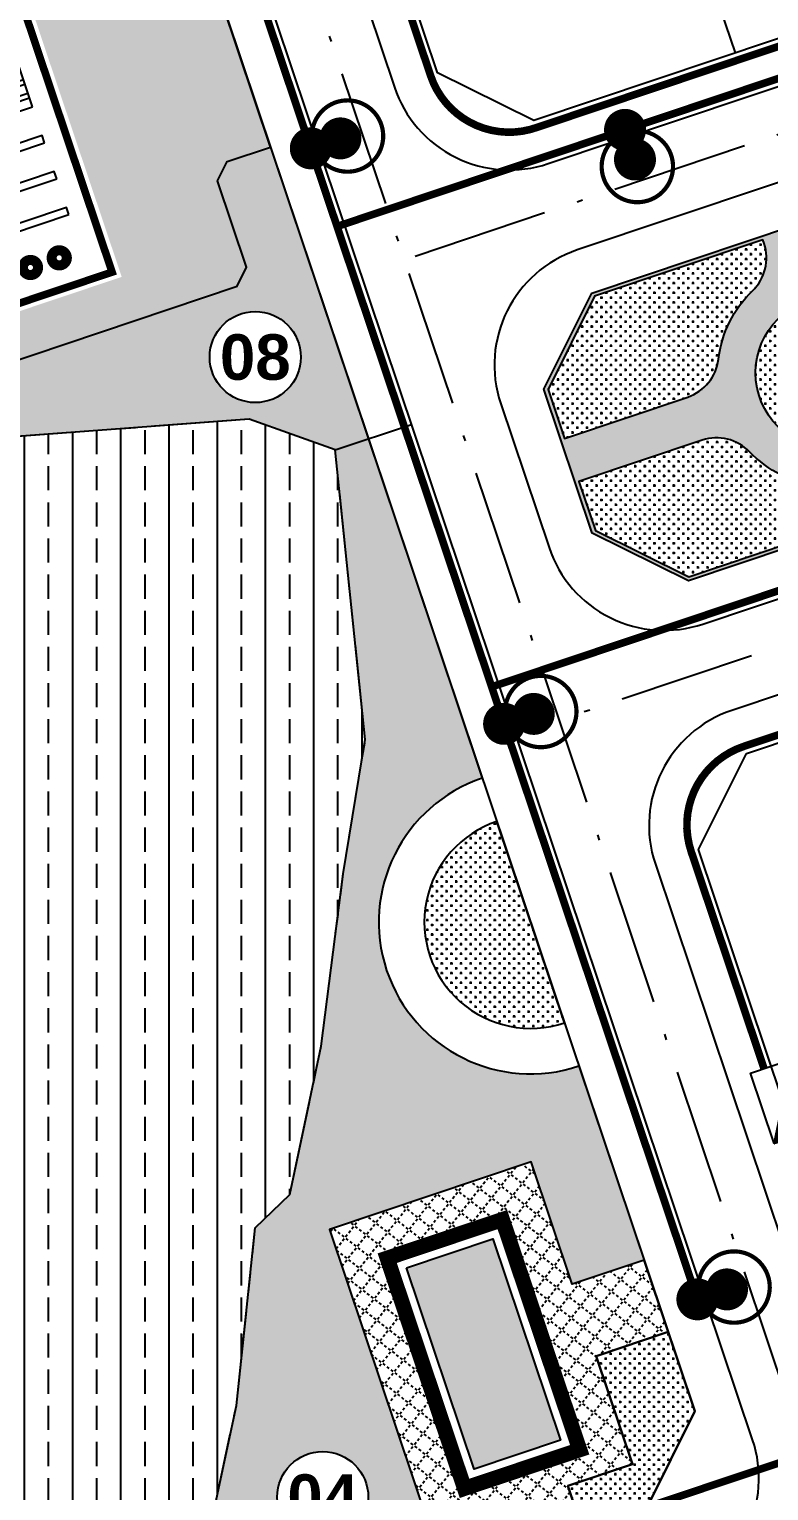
# Model space of a CAD drawing. Header units: metres. Extents: x 566107 to 571261, y 2062953 to 2068466.
# Drawn here: x 568330.7 to 568379.4, y 2065959.3 to 2066055.6 of the extents above; entities that cross this region are included whole.
import ezdxf
from ezdxf.enums import TextEntityAlignment as Align

# ---------------------------------------------------------------- set-up
doc = ezdxf.new("R2010")
doc.units = ezdxf.units.M
for name, pattern in [('ACAD_ISO10W100', [18.5, 12, -3, 0.5, -3]), ('CENTER', [2, 1.25, -0.25, 0.25, -0.25]), ('DOT', [0.25, 0, -0.25]), ('HIDDEN', [0.375, 0.25, -0.125])]:
    doc.linetypes.add(name, pattern=pattern)
for name, color, linetype in [('bonen', 34, 'CONTINUOUS'), ('BoThamCo', 94, 'CONTINUOUS'), ('ChiaLo', 128, 'CENTER'), ('ddc', 32, 'CONTINUOUS'), ('Dien CS', 2, 'CONTINUOUS'), ('Dien SH', 6, 'CONTINUOUS'), ('ghi_chu', 7, 'CONTINUOUS'), ('hacth sdd', 8, 'CONTINUOUS'), ('hatchViaHe+LogDg', 129, 'CONTINUOUS'), ('LogDg', 7, 'CONTINUOUS'), ('nha', 20, 'CONTINUOUS'), ('RANHGIOI', 2, 'HIDDEN'), ('TimDg', 222, 'CONTINUOUS'), ('ViaHeS', 32, 'CONTINUOUS')]:
    doc.layers.add(name, color=color, linetype=linetype)
doc.styles.add('ARIALB', font='VHARIALB.TTF', dxfattribs={"width": 0.75})
doc.styles.get("Standard").update_dxf_attribs({"font": 'VHARIALN.TTF'})
doc.linetypes.add('DD0', pattern='A,12.7,-5.08,["0,4kV",Standard,S=2.54,R=0,X=-2.54,Y=-1.27],-9.35', length=27.13)
doc.linetypes.add('DIENCS_LINE', pattern='A,12.7,-5.08,["CS",Standard,S=2.54,R=0,X=-2.54,Y=-1.27],-6.35', length=24.13)
pattern_1 = [(0, (568078.4122556136, 2065965.172538756), (0.3175, 0.3175), [0.15875, -0.4762500000000001]), (90, (568078.4916306136, 2065965.093163756), (-0.3175, 0.3175), [0.15875, -0.4762500000000001])]
pattern_2 = [(0, (568341.9024460879, 2065948.283835178), (0.3175, 0.3175), [0.15875, -0.4762500000000001]), (90, (568341.9818210879, 2065948.204460178), (-0.3175, 0.3175), [0.15875, -0.4762500000000001])]

# ---------------------------------------------------------------- blocks, each defined once
blk = doc.blocks.new('dsl')
at = {"color": 158, "linetype": 'DOT'}
blk.add_wipeout([(0, 1.5), (0.33644860936327353, 1.4617805352900177), (0.7271365341730276, 1.3119727361482205), (1.0179708990035576, 1.1016965319868746), (1.2342348857782783, 0.8524460373446345), (1.3543988210148825, 0.6446734317579512), (1.4417184349149323, 0.4140627419110956), (1.5, 0), (1.4408082852605588, -0.41721874987695173), (1.3263853264506624, -0.7005012247245759), (1.1508682344574481, -0.9620303045958281), (0.9135099182603594, -1.1897477167658508), (0.6119164755800454, -1.3695102143101394), (0.38024214177858096, -1.4510051391553134), (0, -1.5), (-0.4646015835460416, -1.4262346820905236), (-0.7918897030176879, -1.2739351231138016), (-1.1446356684900818, -0.9694375619291122), (-1.3156433532713265, -0.7204738487488953), (-1.4267119241412873, -0.46313398238271475), (-1.493310356047019, -0.14150682114990332), (-1.5, 0), (-1.4614062352338948, 0.3380707260221243), (-1.3372086829040484, 0.6796123441309305), (-1.1726255954709188, 0.9353871992789777), (-0.9171726725762708, 1.1869264040143435), (-0.6270318645983934, 1.362655877601469), (-0.2542087298352414, 1.478302378207502)], dxfattribs=at).dxf.layer = 'ghi_chu'
at = {"layer": 'ghi_chu', "color": 32}
blk.add_circle((0, 0), 1.5, dxfattribs=at)
at = {"layer": 'ghi_chu', "style": 'ARIALB'}
blk.add_attdef('01', text='', height=1.5, dxfattribs=at).set_placement((0, -0.75), align=Align.CENTER)
blk = doc.blocks.new('cts06')
at = {"color": 240}
blk.add_wipeout([(19.999777167649544, 1.307117969417959e-09), (19.999993729172274, -10.00000000023283), (0.00022283173165504877, -9.999999999941796), (0.00022283114958554506, 1.4297896200332616e-10)], dxfattribs=at).translate(0, 0, -0.000213074790429594).dxf.layer = 'nha'
at = {"color": 10}
blk.add_wipeout([(0, -8.822453878565284e-11), (19.999777167678904, 1.144140782116665e-09), (19.99999999997999, -10.000000000208868), (0.0002228316971564226, -9.999999999976033)], dxfattribs=at).dxf.layer = 'nha'
at = {"layer": 'nha'}
h = blk.add_hatch(dxfattribs=at)
h.set_pattern_fill('ANSI32', color=129, scale=0.1, angle=45, style=0)
h.set_pattern_definition([(90, (-23792.02168497466, 69860.04625436454), (-0.9525000000000001, 1.665334536937735e-16), []), (90, (-23791.70418483752, 69860.36375450226), (-0.9525000000000001, 1.665334536937735e-16), [])])
h.paths.add_polyline_path([(7.500211690319702, -2), (2.500278442283161, -1.999960702145472), (2.500211690319702, -8), (7.500144936493598, -8.000039297621697)])
at = {"layer": 'nha', "linetype": 'Continuous', "const_width": 0.5}
blk.add_lwpolyline([(19.49998885823879, -9.50000000023283), (0.500211690319702, -9.5), (0.5000111417612061, -0.5), (19.49978830909822, -0.4999999988358468)], close=True, dxfattribs=at)
at = {"layer": 'nha', "color": 10, "elevation": -0.000213074790429594}
for points in [[(7.500211690319702, -2), (2.500278442283161, -1.999960702145472), (2.500211690319702, -8), (7.500144936493598, -8.000039297621697)], [(10.00116250710562, -2.00023578107357), (9.501229258603416, -2.000196484383196), (9.501162507105619, -8.000235782470554), (10.0010957546765, -8.000275078928098)], [(12.5010957546765, -2.000275077531114), (12.0011625061743, -2.00023578084074), (12.0010957546765, -8.000275078928098), (12.50102900224738, -8.000314375385642)], [(15.00102900224738, -2.000314373988658), (14.50109575374518, -2.000275077298284), (14.50102900224738, -8.000314375385642), (15.00096224981826, -8.000353671843186)]]:
    blk.add_lwpolyline(points, close=True, dxfattribs=at)
at = {"layer": 'nha', "const_width": 1}
blk.add_lwpolyline([(17.30978416453581, -3.228189401328564, -1), (17.69019355205819, -3.771810599602759, -1)], format="xyb", close=True, dxfattribs=at)
at = {"layer": 'nha', "const_width": 1, "elevation": -0.000213074790429594}
for points in [[(17.30978416453581, -5.228189401328564, -1), (17.69019355205819, -5.771810599602759, -1)], [(17.30978416453581, -7.228189401328564, -1), (17.69019355205819, -7.771810599602759, -1)]]:
    blk.add_lwpolyline(points, format="xyb", close=True, dxfattribs=at)
blk = doc.blocks.new('TCT')
at = {"layer": 'Dien SH', "linetype": 'ACAD_ISO10W100'}
h = blk.add_hatch(dxfattribs=at)
h.set_pattern_fill('ANSI31', color=8, scale=0.2, angle=359.8821450780735, style=0)
h.set_pattern_definition([(44.88214507807346, (4489.845164539991, -1045.592616699636), (-0.01764126996163365, 0.01771399430226742), [])])
h.paths.add_polyline_path([(-0.8581047976622358, 0.5049081214237958), (-2.414953387225978, -0.262628068914637), (-2.417317806510255, -1.412101125111803), (2.405679001938552, -1.422021833481267)])
h.paths.add_polyline_path([(-0.8581047976622358, 0.5049081214237958), (-2.411488130805083, 1.422021833714098), (-2.414953387225978, -0.262628068914637)])
at = {"layer": 'Dien SH', "color": 4, "linetype": 'ACAD_ISO10W100'}
blk.add_line((-2.411508536781184, 1.412101365625858), (2.4115085368976, -1.412101365625858), dxfattribs=at)
at = {"layer": 'Dien SH', "color": 4, "linetype": 'Continuous'}
blk.add_lwpolyline([(-2.411508536781184, 1.412101365625858), (2.411508677410893, 1.412101125577465), (2.4115085368976, -1.412101365625858), (-2.411508677876554, -1.412101125344634)], close=True, dxfattribs=at)
blk = doc.blocks.new('cs12')
at = {"layer": 'Dien CS', "color": 7, "linetype": 'Continuous', "ltscale": 20}
for points, const_width in [([(1.738124508876354, 0.9654597032349557, 1), (-1.738124508876354, 4.129747934639454, 1)], 0.2765145599999999), ([(0.5112130908528343, 1.592490859562531, 1), (-0.5112130909692496, 2.523163869744167, 1)], 1.3825728), ([(0.5112130906200036, 0.4653365048579872, -1), (-0.5112130905035883, -0.4653365048579872, -1)], 1.3825728)]:
    blk.add_lwpolyline(points, format="xyb", close=True, dxfattribs=dict(at, const_width=const_width))

msp = doc.modelspace()

# ---------------------------------------------------------------- hatches: boundary and pattern name
at = {"layer": 'hacth sdd'}
h = msp.add_hatch(dxfattribs=at)
h.set_pattern_fill('BRASS', color=57, scale=0.5, angle=90, style=0)
h.set_pattern_definition([(90, (568266.8793983184, 2065944.215789926), (-3.175, 1.944126793646423e-16), []), (90, (568265.2918983183, 2065944.215789926), (-3.175, 1.944126793646423e-16), [1.5875, -0.79375])])
edge = h.paths.add_edge_path()
edge.add_line((568351.3674999999, 2065999.907999998), (568352.8139, 2066008.756))
edge.add_line((568352.8139, 2066008.756), (568350.8340941108, 2066027.838424062))
edge.add_line((568350.8340941108, 2066027.838424062), (568345.1729999994, 2066029.863000001))
edge.add_line((568345.1729999994, 2066029.863000001), (568325.5022999999, 2066028.388))
edge.add_line((568325.5022999999, 2066028.388), (568318.9279, 2066039.339))
edge.add_line((568318.9279, 2066039.339), (568314.9863983076, 2066049.423599376))
edge.add_line((568314.9863983076, 2066049.423599376), (568314.4636000001, 2066054.183000003))
edge.add_line((568314.4636000001, 2066054.183000003), (568313.5623999998, 2066072.149000001))
edge.add_line((568313.5623999998, 2066072.149000001), (568309.5899999994, 2066089.465000002))
edge.add_line((568309.5899999994, 2066089.465000002), (568303.3640622199, 2066109.111034814))
edge.add_line((568303.3640622199, 2066109.111034814), (568305.4579381634, 2066122.428643822))
edge.add_line((568305.4579381634, 2066122.428643822), (568308.3270612455, 2066126.268391711))
edge.add_line((568308.3270612455, 2066126.268391711), (568298.8248246654, 2066158.844744774))
edge.add_line((568298.8248246654, 2066158.844744774), (568299.7726598099, 2066167.626184671))
edge.add_line((568299.7726598099, 2066167.626184671), (568305.1559680107, 2066171.192696628))
edge.add_line((568305.1559680107, 2066171.192696628), (568304.4923737963, 2066173.170062317))
edge.add_line((568304.4923737963, 2066173.170062317), (568298.1814854505, 2066176.260822262))
edge.add_line((568298.1814854505, 2066176.260822262), (568290.1435999983, 2066173.452))
edge.add_line((568290.1435999983, 2066173.452), (568271.6118055442, 2066163.570508606))
edge.add_line((568271.6118055442, 2066163.570508606), (568268.9940249232, 2066159.159125155))
edge.add_line((568268.9940249232, 2066159.159125155), (568269.8847778293, 2066068.284759742))
edge.add_line((568269.8847778293, 2066068.284759742), (568267.9513999998, 2066022.266999998))
edge.add_line((568267.9513999998, 2066022.266999998), (568266.8793983184, 2065974.764369501))
edge.add_arc((568269.8786346917, 2065974.696685114), 2.999999999910792, 178.7072137354958, 278.1529226657059)
edge.add_line((568270.3040815864, 2065971.727005849), (568299.7805802036, 2065975.949914685))
edge.add_arc((568301.4114599662, 2065964.566144167), 11.49999999982594, 50.86864694758958, 98.15292266340992, ccw=False)
edge.add_line((568308.6691142952, 2065973.486707694), (568316.054263965, 2065967.478246088))
edge.add_arc((568295.5435017319, 2065942.267957858), 32.5000000000303, 21.86286711075968, 50.86864695039941, ccw=False)
edge.add_line((568325.7060298783, 2065954.370515266), (568329.7805605613, 2065944.215789926))
edge.add_line((568329.7805605613, 2065944.215789926), (568341.9024460879, 2065948.283835179))
edge.add_line((568341.9024460879, 2065948.283835179), (568342.6188681677, 2065956.87019987))
edge.add_line((568342.6188681677, 2065956.87019987), (568344.3313999998, 2065964.883999999))
edge.add_line((568344.3313999998, 2065964.883999999), (568345.571, 2065976.577))
edge.add_line((568345.571, 2065976.577), (568347.8497000001, 2065978.769000001))
edge.add_line((568347.8497000001, 2065978.769000001), (568349.9137, 2065988.549))
edge.add_line((568349.9137, 2065988.549), (568351.3674999999, 2065999.907999998))
h = msp.add_hatch(dxfattribs=at)
h.set_pattern_fill('CROSS', color=64, scale=0.05, style=0)
h.set_pattern_definition([(0, (568298.8248246653, 2065948.283835178), (0.3175, 0.3175), [0.15875, -0.4762500000000001]), (90, (568298.9041996653, 2065948.204460178), (-0.3175, 0.3175), [0.15875, -0.4762500000000001])])
edge = h.paths.add_edge_path()
edge.add_line((568353.0188965509, 2066028.571633031), (568360.5243906633, 2066006.206901374))
edge.add_arc((568363.7059598555, 2065996.726520713), 9.999999999975753, 108.5514997308705, 288.5514997308706)
edge.add_line((568366.8875290477, 2065987.246140052), (568371.1790113084, 2065974.458461088))
edge.add_line((568371.1790113084, 2065974.458461088), (568366.4388209782, 2065972.867676493))
edge.add_line((568366.4388209782, 2065972.867676493), (568363.7344871651, 2065980.926000054))
edge.add_line((568363.7344871651, 2065980.926000054), (568350.4619542155, 2065976.471803177))
edge.add_line((568350.4619542155, 2065976.471803177), (568357.1432497163, 2065956.563003758))
edge.add_line((568357.1432497163, 2065956.563003758), (568361.4094208578, 2065957.994709882))
edge.add_line((568361.4094208578, 2065957.994709882), (568362.3638915771, 2065955.150595799))
edge.add_line((568362.3638915771, 2065955.150595799), (568341.9024460879, 2065948.283835178))
edge.add_line((568341.9024460879, 2065948.283835178), (568342.6188681676, 2065956.870199869))
edge.add_line((568342.6188681676, 2065956.870199869), (568344.3313999999, 2065964.883999998))
edge.add_line((568344.3313999999, 2065964.883999998), (568345.571, 2065976.577))
edge.add_line((568345.571, 2065976.577), (568347.8497000003, 2065978.769000001))
edge.add_line((568347.8497000003, 2065978.769000001), (568349.9137000002, 2065988.549000002))
edge.add_line((568349.9137000002, 2065988.549000002), (568351.3675000003, 2065999.908000001))
edge.add_line((568351.3675000003, 2065999.908000001), (568352.8139, 2066008.756))
edge.add_line((568352.8139, 2066008.756), (568350.8340941106, 2066027.838424062))
edge.add_line((568350.8340941106, 2066027.838424062), (568345.1729999989, 2066029.863000002))
edge.add_line((568345.1729999989, 2066029.863000002), (568325.5022999995, 2066028.388000001))
edge.add_line((568325.5022999995, 2066028.388000001), (568318.9279000001, 2066039.339))
edge.add_line((568318.9279000001, 2066039.339), (568314.9863983075, 2066049.423599376))
edge.add_line((568314.9863983075, 2066049.423599376), (568314.4636, 2066054.183000007))
edge.add_line((568314.4636, 2066054.183000007), (568313.5623999999, 2066072.149000001))
edge.add_line((568313.5623999999, 2066072.149000001), (568309.5899999989, 2066089.464999999))
edge.add_line((568309.5899999989, 2066089.464999999), (568303.3640622199, 2066109.111034814))
edge.add_line((568303.3640622199, 2066109.111034814), (568305.4579381635, 2066122.428643822))
edge.add_line((568305.4579381635, 2066122.428643822), (568308.3270612456, 2066126.26839171))
edge.add_line((568308.3270612456, 2066126.26839171), (568298.8248246653, 2066158.844744774))
edge.add_line((568298.8248246653, 2066158.844744774), (568299.7726598098, 2066167.626184671))
edge.add_line((568299.7726598098, 2066167.626184671), (568305.1559680107, 2066171.192696628))
edge.add_line((568305.1559680107, 2066171.192696628), (568310.2655463113, 2066155.967270312))
edge.add_arc((568312.8108016651, 2066148.382965783), 8.000000000076302, 108.5514997308164, 237.5042640869356)
edge.add_arc((568307.9756701079, 2066140.792082908), 0.999999999896655, 0.3901498371029106, 57.50426407734108, ccw=False)
edge.add_arc((568323.6349493345, 2066140.898714844), 14.65964227781195, 180.3901498526195, 207.7532025430691)
edge.add_arc((568290.4644585359, 2066123.444508046), 22.82276419224252, 6.119504724278272, 27.753202543186717, ccw=False)
edge.add_arc((568312.1628703312, 2066125.770870561), 0.9999999999792477, -75.42129825631952, 6.119504723686305, ccw=False)
edge.add_arc((568314.1765472866, 2066118.028448128), 6.999999999989777, 104.5787017427212, 427.6885808023829)
edge.add_arc((568317.213671676, 2066125.429520715), 0.99999999981198, 184.2440412697715, 247.6885808031731, ccw=False)
edge.add_arc((568290.464458536, 2066123.444508046), 25.82276419218639, 4.244041282442613, 27.75320254367217)
edge.add_arc((568323.6349493343, 2066140.898714844), 11.65964227745637, 188.1525263400488, 207.7532025417503, ccw=False)
edge.add_arc((568313.0830326614, 2066139.387083932), 0.9999999998407206, 91.73334072930072, 188.152526343838, ccw=False)
edge.add_arc((568312.810801665, 2066148.382965783), 8.00000000010521, 271.733340734301, 288.5514997316069)
edge.add_line((568315.3560570189, 2066140.798661254), (568319.0272458472, 2066129.859321115))
edge.add_line((568319.0272458472, 2066129.859321115), (568343.3850626674, 2066057.278351924))
edge.add_line((568343.3850626674, 2066057.278351924), (568340.5409269022, 2066056.323945433))
edge.add_line((568340.5409269022, 2066056.323945433), (568339.274724728, 2066056.953848002))
edge.add_line((568339.274724728, 2066056.953848002), (568335.1387191284, 2066069.278240504))
edge.add_line((568335.1387191284, 2066069.278240504), (568335.7686073645, 2066070.544414363))
edge.add_line((568335.7686073645, 2066070.544414363), (568336.7166525197, 2066070.862550158))
edge.add_line((568336.7166525197, 2066070.862550158), (568337.346540756, 2066072.128724018))
edge.add_line((568337.346540756, 2066072.128724018), (568324.2451237894, 2066111.16808244))
edge.add_line((568324.2451237894, 2066111.16808244), (568322.9789217165, 2066111.797984708))
edge.add_line((568322.9789217165, 2066111.797984708), (568312.5869549066, 2066108.310749276))
edge.add_line((568312.5869549066, 2066108.310749276), (568311.9570455503, 2066107.044568323))
edge.add_line((568311.9570455503, 2066107.044568323), (568318.3482512657, 2066087.998765726))
edge.add_line((568318.3482512657, 2066087.998765726), (568317.7183419097, 2066086.732584775))
edge.add_line((568317.7183419097, 2066086.732584775), (568312.0654498605, 2066084.835642088))
edge.add_line((568312.0654498605, 2066084.835642088), (568311.4355405044, 2066083.569461137))
edge.add_line((568311.4355405044, 2066083.569461137), (568317.5086103742, 2066065.471703836))
edge.add_line((568317.5086103742, 2066065.471703836), (568318.7747913278, 2066064.841794475))
edge.add_line((568318.7747913278, 2066064.841794475), (568326.2883948521, 2066067.363136639))
edge.add_line((568326.2883948521, 2066067.363136639), (568327.5545758015, 2066066.733227277))
edge.add_line((568327.5545758015, 2066066.733227277), (568328.5089831842, 2066063.889091811))
edge.add_line((568328.5089831842, 2066063.889091811), (568327.8790738231, 2066062.622910861))
edge.add_line((568327.8790738231, 2066062.622910861), (568317.4502115328, 2066059.123294449))
edge.add_line((568317.4502115328, 2066059.123294449), (568316.8203021717, 2066057.8571135))
edge.add_line((568316.8203021717, 2066057.8571135), (568325.0917591713, 2066033.208158939))
edge.add_line((568325.0917591713, 2066033.208158939), (568326.3579403335, 2066032.578248945))
edge.add_line((568326.3579403335, 2066032.578248945), (568344.3716259783, 2066038.623093421))
edge.add_line((568344.3716259783, 2066038.623093421), (568345.0015144264, 2066039.889266649))
edge.add_line((568345.0015144264, 2066039.889266649), (568343.0926074601, 2066045.577392098))
edge.add_line((568343.0926074601, 2066045.577392098), (568343.7224957959, 2066046.843565661))
edge.add_line((568343.7224957959, 2066046.843565661), (568346.5666315616, 2066047.797972151))
edge.add_line((568346.5666315616, 2066047.797972151), (568353.018896551, 2066028.571633031))
h = msp.add_hatch(dxfattribs=at)
h.set_pattern_fill('CROSS', color=64, scale=0.05, style=0)
h.set_pattern_definition(pattern_1)
edge = h.paths.add_edge_path()
edge.add_arc((568373.091840038, 2066034.169755167), 2.999999999886213, 288.5514997331949, 353.1745662094573)
edge.add_arc((568383.5174249676, 2066032.921885425), 7.500000000915225, 133.9284332488232, 173.1745662130577, ccw=False)
edge.add_arc((568376.2329521164, 2066040.484058082), 2.999999999968601, 313.9284332483853, 378.5514997353027)
edge.add_line((568379.0770663145, 2066041.43852884), (568378.9933379064, 2066041.688021191))
edge.add_line((568378.9933379064, 2066041.688021191), (568367.9067196639, 2066037.967406555))
edge.add_line((568367.9067196639, 2066037.967406555), (568364.8495578881, 2066031.821861591))
edge.add_line((568364.8495578881, 2066031.821861591), (568365.9301608781, 2066028.601900915))
edge.add_line((568365.9301608781, 2066028.601900915), (568374.0463107956, 2066031.32564097))
h = msp.add_hatch(dxfattribs=at)
h.set_pattern_fill('CROSS', color=64, scale=0.05, style=0)
h.set_pattern_definition(pattern_1)
edge = h.paths.add_edge_path()
edge.add_arc((568383.5174249667, 2066032.921885425), 5, 0, 360)
h = msp.add_hatch(dxfattribs=at)
h.set_pattern_fill('CROSS', color=64, scale=0.05, style=0)
h.set_pattern_definition(pattern_1)
edge = h.paths.add_edge_path()
edge.add_line((568375.0007815538, 2066028.481526771), (568366.8846316355, 2066025.757786717))
edge.add_line((568366.8846316355, 2066025.757786717), (568367.9652346247, 2066022.537826043))
edge.add_line((568367.9652346247, 2066022.537826043), (568374.110779589, 2066019.480664266))
edge.add_line((568374.110779589, 2066019.480664266), (568385.1973978307, 2066023.201278902))
edge.add_line((568385.1973978307, 2066023.201278902), (568385.1136694227, 2066023.450771254))
edge.add_arc((568382.2695552249, 2066022.496300496), 2.999999999592153, 18.55149973742488, 83.17456621996693)
edge.add_arc((568383.5174249676, 2066032.921885425), 7.500000000244447, 223.9284332525251, 263.1745662034874, ccw=False)
edge.add_arc((568375.955252312, 2066025.637412573), 2.99999999978552, 43.92843326718911, 108.5514997388253)
h = msp.add_hatch(dxfattribs=at)
h.set_pattern_fill('CROSS', color=64, scale=0.05, style=0)
h.set_pattern_definition(pattern_2)
edge = h.paths.add_edge_path()
edge.add_line((568365.9330582899, 2065990.09025425), (568361.4788614209, 2066003.362787175))
edge.add_arc((568363.7059598552, 2065996.726520713), 6.999999999831769, 108.5514997295774, 288.5514997316811)
h = msp.add_hatch(dxfattribs=at)
h.set_pattern_fill('CROSS', color=64, scale=0.05, style=0)
h.set_pattern_definition([(0, (568124.4922125977, 2065856.434559209), (0.3175, 0.3175), [0.15875, -0.4762500000000001]), (90, (568124.5715875977, 2065856.355184209), (-0.3175, 0.3175), [0.15875, -0.4762500000000001])])
edge = h.paths.add_edge_path()
edge.add_line((568507.4016826156, 2065986.683880588), (568218.8903567226, 2065889.860896478))
edge.add_arc((568219.1289744121, 2065889.149867929), 0.7499999998152637, 108.551499739547, 198.5514997423194)
edge.add_line((568218.4179458625, 2065888.911250239), (568219.0542454217, 2065887.015216656))
edge.add_arc((568219.7652739711, 2065887.253834346), 0.7499999998145147, 198.5514997114234, 288.5514997311157)
edge.add_line((568220.0038916605, 2065886.542805796), (568508.5152175536, 2065983.365789906))
edge.add_arc((568507.9584500846, 2065985.024835247), 1.749977559046246, 288.5514997359101, 468.5514997322966)
h = msp.add_hatch(dxfattribs=at)
h.set_pattern_fill('CROSS', color=64, scale=0.05, style=0)
h.set_pattern_definition(pattern_2)
h.paths.add_polyline_path([(568372.7697959044, 2065969.718270758), (568368.0296055743, 2065968.127486162), (568370.4157824656, 2065961.017200674), (568366.1496111752, 2065959.585494518), (568367.1040819073, 2065956.741380395), (568371.370253204, 2065958.173086531), (568374.5196589387, 2065964.504061458)])
at = {"layer": 'hatchViaHe+LogDg'}
h = msp.add_hatch(dxfattribs=at)
h.set_pattern_fill('PHANTSQR', color=256, angle=322.0000000000001, style=0, pattern_type=2)
h.set_pattern_definition([(322.0000000000001, (568311.4985813649, 2066032.528996027), (0.6156614753256582, 0.788010753606722), [0.18, -0.15, 0.18, -0.15, 0.18, -0.16]), (52.00000000000006, (568312.2728041762, 2066032.02562833), (-0.788010753606722, 0.6156614753256582), [0.18, -0.15, 0.18, -0.15, 0.18, -0.16])])
h.paths.add_polyline_path([(568343.3850626673, 2066057.278351923), (568340.5409269023, 2066056.323945433), (568339.2747247281, 2066056.953848002), (568335.1387191284, 2066069.278240504), (568335.7686073646, 2066070.544414364), (568336.7166525199, 2066070.862550158), (568337.3465407562, 2066072.128724018), (568324.2451237895, 2066111.16808244), (568322.978921717, 2066111.797984708), (568312.5869549066, 2066108.310749276), (568311.9570455502, 2066107.044568323), (568318.3482512657, 2066087.998765726), (568317.7183419095, 2066086.732584774), (568312.0654498606, 2066084.835642089), (568311.4355405045, 2066083.569461137), (568317.5086103743, 2066065.471703836), (568318.7747913277, 2066064.841794476), (568326.2883948525, 2066067.363136639), (568327.5545758016, 2066066.733227277), (568328.5089831841, 2066063.88909181), (568327.879073823, 2066062.622910861), (568317.4502115329, 2066059.123294449), (568316.8203021716, 2066057.8571135), (568325.0917591716, 2066033.208158939), (568326.3579403332, 2066032.578248945), (568344.3716259784, 2066038.623093421), (568345.0015144264, 2066039.889266649), (568343.0926074602, 2066045.577392098), (568343.722495796, 2066046.843565661), (568346.5666315615, 2066047.797972151)])
h = msp.add_hatch(dxfattribs=at)
h.set_pattern_fill('PHANTSQR', color=256, angle=322.0000000000001, style=0, pattern_type=2)
h.set_pattern_definition([(322.0000000000001, (568364.642643004, 2066019.161455604), (0.6156614753256582, 0.788010753606722), [0.18, -0.15, 0.18, -0.15, 0.18, -0.16]), (52.00000000000006, (568365.4168658153, 2066018.658087907), (-0.788010753606722, 0.6156614753256582), [0.18, -0.15, 0.18, -0.15, 0.18, -0.16])])
h.paths.add_polyline_path([(568417.9750253798, 2066055.033786563), (568424.3060003065, 2066051.884380828), (568427.4875694987, 2066042.404000167), (568424.3381637644, 2066036.07302524), (568374.0921462624, 2066019.210708522), (568367.7611713359, 2066022.360114256), (568364.5796021436, 2066031.840494917), (568367.7290078778, 2066038.171469844)])
edge = h.paths.add_edge_path(flags=16)
edge.add_arc((568419.5207396059, 2066049.751065854), 2.99999999973806, 223.9284332483265, 288.5514997247635, ccw=False)
edge.add_arc((568411.9585669506, 2066042.466593003), 7.499999999688802, 43.92843325935909, 83.17456620836292)
edge.add_arc((568413.2064366938, 2066052.892177931), 3.000000000266925, 198.5514997184114, 263.1745661989478, ccw=False)
edge.add_line((568410.362322495, 2066051.937707174), (568410.2785940869, 2066052.187199526))
edge.add_line((568410.2785940869, 2066052.187199526), (568417.9563920532, 2066054.763830818))
edge.add_line((568417.9563920532, 2066054.763830818), (568424.1019370179, 2066051.706669042))
edge.add_line((568424.1019370179, 2066051.706669042), (568425.182540007, 2066048.486708367))
edge.add_line((568425.182540007, 2066048.486708367), (568420.4752103634, 2066046.906951656))
edge = h.paths.add_edge_path(flags=16)
edge.add_arc((568422.3841518793, 2066041.21872326), 3.000000000255099, 108.5514997402115, 173.1745662149295)
edge.add_arc((568411.9585669496, 2066042.466593003), 7.500000000679138, 313.9284332538532, 353.1745662056763, ccw=False)
edge.add_arc((568419.2430398008, 2066034.904420346), 2.999999999310171, 133.9284332481501, 198.5514997304083)
edge.add_line((568416.3989256033, 2066033.949949589), (568416.4826540116, 2066033.700457237))
edge.add_line((568416.4826540116, 2066033.700457237), (568424.1604519786, 2066036.277088529))
edge.add_line((568424.1604519786, 2066036.277088529), (568427.2176137546, 2066042.422633493))
edge.add_line((568427.2176137546, 2066042.422633493), (568426.1370107649, 2066045.642594169))
edge.add_line((568426.1370107649, 2066045.642594169), (568421.4296811211, 2066044.062837458))
edge = h.paths.add_edge_path(flags=16)
edge.add_arc((568411.9585669503, 2066042.466593003), 5, 0, 360)
edge = h.paths.add_edge_path(flags=16)
edge.add_line((568381.8374521044, 2066042.642491949), (568393.213908897, 2066046.46037498))
edge.add_line((568393.213908897, 2066046.46037498), (568394.8842327232, 2066041.483175132))
edge.add_arc((568392.0401185254, 2066040.528704375), 2.999999999369923, -71.4485002717139, 18.551499724777784, ccw=False)
edge.add_line((568392.9945892828, 2066037.684590177), (568392.0340683801, 2066037.362244079))
edge.add_arc((568391.0795976218, 2066040.206358277), 2.999999999850673, 223.9284332656466, 288.5514997451489, ccw=False)
edge.add_arc((568383.5174249675, 2066032.921885425), 7.499999999598801, 43.9284332624911, 83.17456620285326)
edge.add_arc((568384.7652947119, 2066043.347470353), 3.000000000336101, 198.5514997184114, 263.1745661879097, ccw=False)
edge.add_line((568381.9211805131, 2066042.392999596), (568381.8374521048, 2066042.64249195))
edge = h.paths.add_edge_path(flags=16)
edge.add_arc((568410.7106972071, 2066032.041008074), 2.999999999923252, 18.55149973530274, 83.17456620945737)
edge.add_arc((568411.9585669498, 2066042.466593002), 7.49999999971291, 223.9284332612571, 263.17456620747987, ccw=False)
edge.add_arc((568404.3963942946, 2066035.182120151), 3.000000000049365, 43.92843324998658, 108.5514997254566)
edge.add_line((568403.4419235372, 2066038.026234349), (568402.4814026349, 2066037.703888251))
edge.add_arc((568403.4358733926, 2066034.859774053), 2.999999999886213, 108.5514997331949, 198.5514997345954)
edge.add_line((568400.5917591944, 2066033.905303295), (568402.2620830202, 2066028.928103448))
edge.add_line((568402.2620830202, 2066028.928103448), (568413.6385398135, 2066032.745986479))
edge.add_line((568413.6385398135, 2066032.745986479), (568413.554811405, 2066032.995478832))
edge = h.paths.add_edge_path(flags=16)
edge.add_arc((568400.5724611193, 2066043.392116648), 2.999999999628443, 198.5514997325018, 288.5514997402402)
edge.add_line((568401.5269318772, 2066040.54800245), (568402.4874527793, 2066040.870348547))
edge.add_arc((568401.5329820216, 2066043.714462745), 2.999999999886213, 288.5514997331949, 353.1745662141369)
edge.add_arc((568411.9585669512, 2066042.466593003), 7.500000000827305, 133.9284332620388, 173.1745662111859, ccw=False)
edge.add_arc((568404.6740940986, 2066050.028765659), 2.999999999881679, 313.9284332530715, 378.5514997268714)
edge.add_line((568407.5182082967, 2066050.983236416), (568407.4344798884, 2066051.232728769))
edge.add_line((568407.4344798884, 2066051.232728769), (568396.0580230952, 2066047.414845738))
edge.add_line((568396.0580230952, 2066047.414845738), (568397.7283469213, 2066042.43764589))
edge = h.paths.add_edge_path(flags=16)
edge.add_line((568392.9885391375, 2066034.51812988), (568393.9490600403, 2066034.840475978))
edge.add_arc((568394.9035307977, 2066031.99636178), 3.000000000216563, 18.551499724041776, 108.5514997240418, ccw=False)
edge.add_line((568397.7476449963, 2066032.950832537), (568399.4179688221, 2066027.97363269))
edge.add_line((568399.4179688221, 2066027.97363269), (568388.0415120289, 2066024.15574966))
edge.add_line((568388.0415120289, 2066024.15574966), (568387.9577836208, 2066024.405242012))
edge.add_arc((568390.8018978196, 2066025.35971277), 3.000000000659525, 133.9284332643981, 198.5514997352741, ccw=False)
edge.add_arc((568383.5174249673, 2066032.921885425), 7.49999999944343, 313.9284332586951, 353.1745662027475)
edge.add_arc((568393.9430098954, 2066031.674015682), 3.000000000109829, 108.55149972967229, 173.1745662053063, ccw=False)
edge = h.paths.add_edge_path(flags=16)
edge.add_arc((568383.5174249667, 2066032.921885425), 5, 0, 360)
edge = h.paths.add_edge_path(flags=16)
edge.add_arc((568373.091840038, 2066034.169755167), 2.999999999886213, 288.5514997331949, 353.1745662094573)
edge.add_arc((568383.5174249676, 2066032.921885425), 7.500000000915225, 133.9284332488232, 173.1745662130577, ccw=False)
edge.add_arc((568376.2329521164, 2066040.484058082), 2.999999999968601, 313.9284332483853, 378.5514997353027)
edge.add_line((568379.0770663145, 2066041.43852884), (568378.9933379064, 2066041.688021191))
edge.add_line((568378.9933379064, 2066041.688021191), (568367.9067196639, 2066037.967406555))
edge.add_line((568367.9067196639, 2066037.967406555), (568364.8495578881, 2066031.821861591))
edge.add_line((568364.8495578881, 2066031.821861591), (568365.9301608781, 2066028.601900915))
edge.add_line((568365.9301608781, 2066028.601900915), (568374.0463107956, 2066031.32564097))
edge = h.paths.add_edge_path(flags=16)
edge.add_line((568375.0007815538, 2066028.481526771), (568366.8846316355, 2066025.757786717))
edge.add_line((568366.8846316355, 2066025.757786717), (568367.9652346247, 2066022.537826043))
edge.add_line((568367.9652346247, 2066022.537826043), (568374.110779589, 2066019.480664266))
edge.add_line((568374.110779589, 2066019.480664266), (568385.1973978307, 2066023.201278902))
edge.add_line((568385.1973978307, 2066023.201278902), (568385.1136694227, 2066023.450771254))
edge.add_arc((568382.2695552249, 2066022.496300496), 2.999999999592153, 18.55149973742488, 83.17456621996693)
edge.add_arc((568383.5174249676, 2066032.921885425), 7.500000000244447, 223.9284332525251, 263.1745662034874, ccw=False)
edge.add_arc((568375.955252312, 2066025.637412573), 2.99999999978552, 43.92843326718911, 108.5514997388253)
h = msp.add_hatch(dxfattribs=at)
h.set_pattern_fill('PHANTSQR', color=256, angle=322.0000000000001, style=0, pattern_type=2)
h.set_pattern_definition([(322.0000000000001, (568350.524995076, 2065955.101342881), (0.6156614753256582, 0.788010753606722), [0.18, -0.15, 0.18, -0.15, 0.18, -0.16]), (52.00000000000006, (568351.2992178873, 2065954.597975184), (-0.788010753606722, 0.6156614753256582), [0.18, -0.15, 0.18, -0.15, 0.18, -0.16])])
h.paths.add_polyline_path([(568368.0296055741, 2065968.127486162), (568372.7697959043, 2065969.718270758), (568371.1790113081, 2065974.458461089), (568366.4388209782, 2065972.867676493), (568363.7344871652, 2065980.926000054), (568350.4619542157, 2065976.471803177), (568357.1432497161, 2065956.563003758), (568361.4094208583, 2065957.994709882), (568362.3638915772, 2065955.150595799), (568367.1040819073, 2065956.741380395), (568366.1496111753, 2065959.585494518), (568370.4157824658, 2065961.017200675)])
h.paths.add_polyline_path([(568354.2605392169, 2065974.582159681), (568361.8448437243, 2065977.127415098), (568366.9353544316, 2065961.958806041), (568359.3510499245, 2065959.413550623)], flags=16)
at = {"layer": 'nha'}
msp.add_hatch(color=158, dxfattribs=at).paths.add_polyline_path([(568355.5267341996, 2065973.952278542), (568361.21496258, 2065975.861220105), (568365.6691594494, 2065962.58868718), (568359.9809310688, 2065960.679745617)])

# ---------------------------------------------------------------- linework, layer by layer
at = {"layer": 'bonen'}
msp.add_lwpolyline([(568326.3579403332, 2066032.578248945), (568344.3716259784, 2066038.623093421), (568345.0015144264, 2066039.889266649), (568343.0926074602, 2066045.577392098), (568343.722495796, 2066046.843565661), (568346.5666315615, 2066047.797972151), (568343.3850626673, 2066057.278351923), (568340.5409269023, 2066056.323945433), (568339.2747247281, 2066056.953848002), (568335.1387191284, 2066069.278240504), (568335.7686073646, 2066070.544414364), (568336.7166525199, 2066070.862550158), (568337.3465407562, 2066072.128724018), (568324.2451237895, 2066111.16808244)], dxfattribs=at)
for points in [[(568368.0296055741, 2065968.127486162), (568372.7697959043, 2065969.718270758), (568371.1790113081, 2065974.458461089), (568366.4388209782, 2065972.867676493), (568363.7344871652, 2065980.926000054), (568350.4619542157, 2065976.471803177), (568357.1432497161, 2065956.563003758), (568361.4094208583, 2065957.994709882), (568362.3638915772, 2065955.150595799), (568367.1040819073, 2065956.741380395), (568366.1496111753, 2065959.585494518), (568370.4157824658, 2065961.017200675)], [(568354.2605392169, 2065974.582159681), (568361.8448437243, 2065977.127415098), (568366.9353544316, 2065961.958806041), (568359.3510499245, 2065959.413550623), (568354.2605392169, 2065974.582159681)]]:
    msp.add_lwpolyline(points, close=True, dxfattribs=at)
at = {"layer": 'BoThamCo'}
msp.add_lwpolyline([(568326.3579403335, 2066032.578248945), (568344.3716259783, 2066038.623093421), (568345.0015144264, 2066039.889266649), (568343.0926074601, 2066045.577392098), (568343.7224957959, 2066046.843565661), (568346.5666315616, 2066047.797972151), (568353.018896551, 2066028.571633031)], dxfattribs=at)
for points in [[(568374.0463107957, 2066031.325640969, 0.28968986331275), (568376.070578589, 2066033.813220955, -0.1729372987021308), (568378.3142300737, 2066038.323437323, 0.2896898633654361), (568379.0770663145, 2066041.43852884), (568378.9933379064, 2066041.688021191), (568367.9067196639, 2066037.967406555), (568364.8495578881, 2066031.821861591), (568365.9301608781, 2066028.601900915), (568374.0463107956, 2066031.32564097)], [(568353.0188965509, 2066028.571633031), (568360.5243906633, 2066006.206901374, 1), (568366.8875290477, 2065987.246140052), (568371.1790113084, 2065974.458461088), (568366.4388209782, 2065972.867676493), (568363.7344871651, 2065980.926000054), (568350.4619542155, 2065976.471803177), (568357.1432497163, 2065956.563003758), (568361.4094208578, 2065957.994709882), (568362.3638915771, 2065955.150595799), (568341.9024460879, 2065948.283835178), (568342.6188681676, 2065956.870199869), (568344.3313999999, 2065964.883999998), (568345.571, 2065976.577), (568347.8497000003, 2065978.769000001), (568349.9137000002, 2065988.549000002), (568351.3675000003, 2065999.908000001), (568352.8139, 2066008.756), (568350.8340941106, 2066027.838424062), (568345.1729999989, 2066029.863000002), (568325.5022999995, 2066028.388000001)], [(568375.0007815538, 2066028.481526771), (568366.8846316355, 2066025.757786717), (568367.9652346247, 2066022.537826043), (568374.110779589, 2066019.480664266), (568385.1973978307, 2066023.201278902), (568385.1136694227, 2066023.450771254, 0.2896898633485696), (568382.6260894365, 2066025.475039047, -0.1729372986417804), (568378.1158730702, 2066027.718690531, 0.2896898632727445), (568375.000781554, 2066028.481526771)]]:
    msp.add_lwpolyline(points, format="xyb", dxfattribs=at)
msp.add_lwpolyline([(568365.9330582899, 2065990.09025425), (568361.4788614209, 2066003.362787175, 1.000000000013174)], format="xyb", close=True, dxfattribs=at)
msp.add_lwpolyline([(568372.7697959044, 2065969.718270758), (568368.0296055743, 2065968.127486162), (568370.4157824656, 2065961.017200674), (568366.1496111752, 2065959.585494518), (568367.1040819073, 2065956.741380395), (568371.370253204, 2065958.173086531), (568374.5196589387, 2065964.504061458)], close=True, dxfattribs=at)
msp.add_circle((568383.5174249667, 2066032.921885425), 5, dxfattribs=at)
at = {"layer": 'ChiaLo', "ltscale": 5}
for points in [[(568341.3591715676, 2065941.772655123), (568342.6188681679, 2065956.87019987), (568344.3314, 2065964.884), (568345.571, 2065976.577), (568347.8497, 2065978.769), (568349.9137, 2065988.549), (568351.3675, 2065999.908), (568352.8139, 2066008.756), (568350.8340941106, 2066027.838424062), (568345.173, 2066029.863), (568325.5023, 2066028.388), (568318.9279, 2066039.339), (568314.9863983075, 2066049.423599377), (568314.4636000001, 2066054.183), (568313.5623999999, 2066072.149), (568309.5899999999, 2066089.465), (568303.3640622199, 2066109.111034813), (568305.4579381634, 2066122.428643822), (568308.3270612456, 2066126.268391711), (568298.8248246656, 2066158.844744774), (568299.7726598099, 2066167.626184672), (568307.7448057504, 2066172.907835425)], [(568377.183657772, 2066054.002123506), (568364.4573810031, 2066091.923646149)], [(568350.8340941108, 2066027.838424062), (568355.863010749, 2066029.52610379)]]:
    msp.add_lwpolyline(points, dxfattribs=at)
at = {"layer": 'ddc'}
msp.add_lwpolyline([(568329.7805605613, 2065944.215789926), (568341.9024460879, 2065948.283835179), (568342.6188681677, 2065956.87019987), (568344.3313999998, 2065964.883999999), (568345.571, 2065976.577), (568347.8497000001, 2065978.769000001), (568349.9137, 2065988.549), (568351.3674999999, 2065999.907999998), (568352.8139, 2066008.756), (568350.8340941108, 2066027.838424062), (568345.1729999994, 2066029.863000001), (568325.5022999999, 2066028.388)], dxfattribs=at)
at = {"layer": 'Dien CS', "color": 11, "linetype": 'DIENCS_LINE', "ltscale": 0.5, "const_width": 0.5}
msp.add_lwpolyline([(569110.0232635719, 2066392.972216271), (568941.8372060613, 2066299.125253573), (568708.7018419616, 2066163.488538739, -0.05082877473974464), (568701.3130047909, 2066160.141315672), (568350.9599651854, 2066042.564556142)], format="xyb", dxfattribs=at)
msp.add_lwpolyline([(568498.5294198967, 2066058.334221535), (568361.1409866009, 2066012.227338027)], dxfattribs=at)
at = {"layer": 'Dien SH', "color": 6, "linetype": 'DD0', "ltscale": 0.45, "const_width": 0.5}
for points in [[(568367.3569408165, 2066105.027038789), (568348.2777364616, 2066098.624151505, 0.4142135623768377), (568347.6478553148, 2066097.35795652), (568350.829424507, 2066087.877575858, 0.4323048146708796), (568347.5755859686, 2066080.937194273), (568357.1201287364, 2066052.496543384, 0.4203739921943254), (568364.1382039164, 2066049.096728275), (568422.3276252936, 2066068.624812325)], [(568379.0748366454, 2065987.076313398), (568374.2768347908, 2066001.373310019, -0.417650578842829), (568377.7829696828, 2066008.319016131), (568436.1228083883, 2066027.897579497)]]:
    msp.add_lwpolyline(points, format="xyb", dxfattribs=at)
at = {"layer": 'hatchViaHe+LogDg', "color": 158, "const_width": 1}
msp.add_lwpolyline([(568354.2605392169, 2065974.582159681), (568361.8448437243, 2065977.127415098), (568366.9353544316, 2065961.958806041), (568359.3510499245, 2065959.413550623), (568354.2605392169, 2065974.582159681)], close=True, dxfattribs=at)
at = {"layer": 'LogDg'}
for points in [[(568492.4516431224, 2066097.561467824), (568484.2501082047, 2066126.453371955, 0.4281041090882073), (568474.0089225447, 2066131.853035387), (568350.2303773209, 2066090.313563479, 0.4142135623730951), (568345.191328146, 2066080.184003596), (568354.736035723, 2066051.742861613, 0.4142135623733157), (568364.8655956053, 2066046.703812439), (568487.3009681699, 2066087.792522199, 0.4004581229564053), (568492.4516431226, 2066097.561467824)], [(568425.292634522, 2066033.228911043, 0.4142135623679162), (568430.3316836967, 2066043.358470925), (568427.1501145046, 2066052.838851586, 0.4142135623740439), (568417.0205546222, 2066057.877900761), (568366.7745371206, 2066041.015584042, 0.4142135623730951), (568361.7354879458, 2066030.886024159), (568364.917057138, 2066021.405643499, 0.4142135623740292), (568375.0466170205, 2066016.366594324), (568425.292634522, 2066033.228911043)]]:
    msp.add_lwpolyline(points, format="xyb", dxfattribs=at)
msp.add_lwpolyline([(568394.1360394299, 2065959.484288737), (568506.1220922248, 2065997.066258099, 0.400458122952699), (568515.7796077605, 2066015.383031146), (568507.2144059739, 2066045.556040389, 0.4281041090850075), (568496.9732203138, 2066050.955703821), (568376.9555585356, 2066010.678365927, 0.4142135623730329), (568371.9165093607, 2066000.548806044), (568384.0064795474, 2065964.523337912, 0.414213562378492)], format="xyb", close=True, dxfattribs=at)
at = {"layer": 'nha', "color": 240}
msp.add_lwpolyline([(568354.2605392169, 2065974.582159681), (568361.8448437243, 2065977.127415098), (568366.9353544316, 2065961.958806041), (568359.3510499245, 2065959.413550623), (568354.2605392169, 2065974.582159681)], close=True, dxfattribs=at)
at = {"layer": 'nha', "color": 20}
msp.add_lwpolyline([(568355.5267341996, 2065973.952278542), (568361.21496258, 2065975.861220105), (568365.6691594494, 2065962.58868718), (568359.9809310688, 2065960.679745617)], close=True, dxfattribs=at)
at = {"layer": 'RANHGIOI', "color": 1, "ltscale": 9, "const_width": 0.5}
msp.add_lwpolyline([(568198.2094833301, 2065900.061182543), (568647.0008657249, 2066050.67336649, 0.05068378633206799), (568827.9057364878, 2066132.562174523), (568998.7993124772, 2066231.854729244), (569157.4810069915, 2066320.398305841, 0.006594107435328542), (569132.7737372733, 2066366.646351423), (569000.5592219539, 2066606.466456158), (568982.1523663413, 2066596.773802713), (568641.4879055367, 2066448.283225673), (568640.6420762937, 2066447.920460239, -0.005137433380439285), (568606.7378069196, 2066433.790071242), (568320.2638660165, 2066354.564405334, -0.02056742908652707)], format="xyb", dxfattribs=at)
at = {"layer": 'TimDg', "linetype": 'ACAD_ISO10W100', "ltscale": 0.75}
for points in [[(568307.1343328746, 2066184.156220446), (568387.5254964775, 2065944.608127454)], [(568706.6297355595, 2066158.233749528), (568355.3916476357, 2066040.359972129)], [(568509.7985719568, 2066058.424258745), (568365.5726690509, 2066010.022754014)]]:
    msp.add_lwpolyline(points, dxfattribs=at)
at = {"layer": 'ViaHeS'}
for points in [[(568486.6554240078, 2066096.008488852), (568483.2806343631, 2066089.607747814), (568363.9111248472, 2066049.547926637), (568357.5801499207, 2066052.697332371), (568348.0354423441, 2066081.138474353), (568351.1848480783, 2066087.46944928), (568472.3452544732, 2066128.130286656), (568478.450845489, 2066124.91111481)], [(568417.9750253798, 2066055.033786563), (568424.3060003065, 2066051.884380828), (568427.4875694987, 2066042.404000167), (568424.3381637644, 2066036.07302524), (568374.0921462624, 2066019.210708522), (568367.7611713359, 2066022.360114256), (568364.5796021436, 2066031.840494917), (568367.7290078778, 2066038.171469844)], [(568377.9100292928, 2066007.834251728), (568495.3095522419, 2066047.232955089), (568501.4151432578, 2066044.013783243), (568510.4404839884, 2066012.219822507), (568505.7157784854, 2066003.258785054), (568392.2270906585, 2065965.172538755), (568385.8961157319, 2065968.321944489), (568374.7606235587, 2066001.503276802)]]:
    msp.add_lwpolyline(points, close=True, dxfattribs=at)

# ---------------------------------------------------------------- block references
at = {"layer": 'Dien CS', "linetype": 'DIENCS_LINE', "ltscale": 0.5}
for p, rotation in [((568349.2323195093, 2066047.71256257), 288.5514997310871), ((568369.920726507, 2066048.927694527), 198.5514997310871), ((568361.9585962782, 2066009.791039926), 288.5514997310871), ((568374.6848730482, 2065971.869517283), 288.5514997310871)]:
    msp.add_blockref('cs12', p, dxfattribs=dict(at, rotation=rotation))
at = {"layer": 'Dien SH', "xscale": 1.015999999987177, "yscale": 1.016000000061467, "zscale": 1.016, "rotation": 108.5514997302522}
msp.add_blockref('TCT', (568380.3283696458, 2065984.912610646), dxfattribs=at)

# ---------------------------------------------------------------- next in the draw order: block references
at = {"layer": 'ghi_chu', "xscale": 2, "yscale": 2, "zscale": 2}
for p, values in [((568345.5752994409, 2066033.959219043), {'01': '08'}), ((568350.0135959038, 2065958.837377935), {'01': '04'})]:
    msp.add_blockref('dsl', p, dxfattribs=at).add_auto_attribs(values)
at = {"layer": 'nha', "rotation": 288.5489462822979}
msp.add_blockref('cts06', (568330.417797949, 2066058.20082088, 0.0001065373952536904), dxfattribs=at)

# ---------------------------------------------------------------- next in the draw order: linework, layer by layer
at = {"layer": 'Dien CS', "color": 11, "linetype": 'DIENCS_LINE', "ltscale": 0.5, "const_width": 0.5}
msp.add_lwpolyline([(568302.7163714826, 2066186.3199187), (568374.6848730484, 2065971.869517283)], dxfattribs=at)
at = {"layer": 'LogDg'}
msp.add_lwpolyline([(568307.5114799796, 2066173.603095214, 0.4178495740815646), (568298.5660109784, 2066177.984142028), (568289.5397449452, 2066174.829932238), (568218.0871303951, 2066136.730092668, 0.0071825281807716), (568214.2764170027, 2066134.627299105), (568168.3951062838, 2066108.442795665, 0.3983409687927469), (568165.206616152, 2066097.91371037, -0.0869340505151516), (568180.7357652984, 2066046.00158992), (568195.5077936664, 2065920.579411009), (568197.502560353, 2065908.216961894, 0.4630470927238416), (568213.1672127853, 2065898.752063298), (568373.2791947199, 2065952.484858136, 0.4142135623744509), (568378.3182438948, 2065962.614418018), (568307.5114799798, 2066173.603095214)], format="xyb", dxfattribs=at)
at = {"layer": 'ViaHeS'}
msp.add_lwpolyline([(568329.7805605612, 2065944.215789926), (568325.7060298783, 2065954.370515266, 0.1272416955386747), (568316.054263965, 2065967.478246088), (568308.6691142952, 2065973.486707694, 0.2092946848014792), (568299.7805802036, 2065975.949914685), (568270.3040815864, 2065971.727005849, -0.463366521761431), (568266.8793983184, 2065974.764369501), (568267.9513999999, 2066022.267), (568269.8847778293, 2066068.284759742), (568268.9940249232, 2066159.159125155), (568271.6118055445, 2066163.570508606), (568290.1435999986, 2066173.451999999), (568298.1814854506, 2066176.260822262), (568304.4923737962, 2066173.170062317), (568374.5196589387, 2065964.504061458), (568371.3702532044, 2065958.173086532), (568329.7805605611, 2065944.215789926)], format="xyb", dxfattribs=at)

doc.saveas('drawing.dxf')
